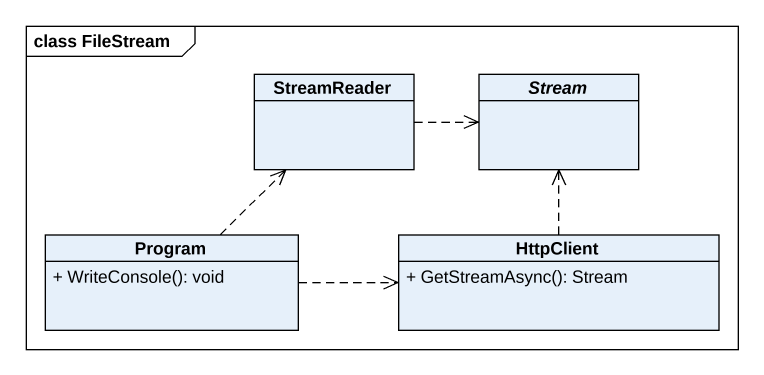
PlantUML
@startuml
mainframe class FileStream
hide circle
hide empty members
skinparam classAttributeIconSize 0
class StreamReader
abstract class Stream
class Program {
  + WriteConsole(): void
}
class HttpClient {
  + GetStreamAsync(): Stream
}
StreamReader .right.> Stream
Program .up.> StreamReader
Program .right.> HttpClient
HttpClient .up.> Stream
@enduml
